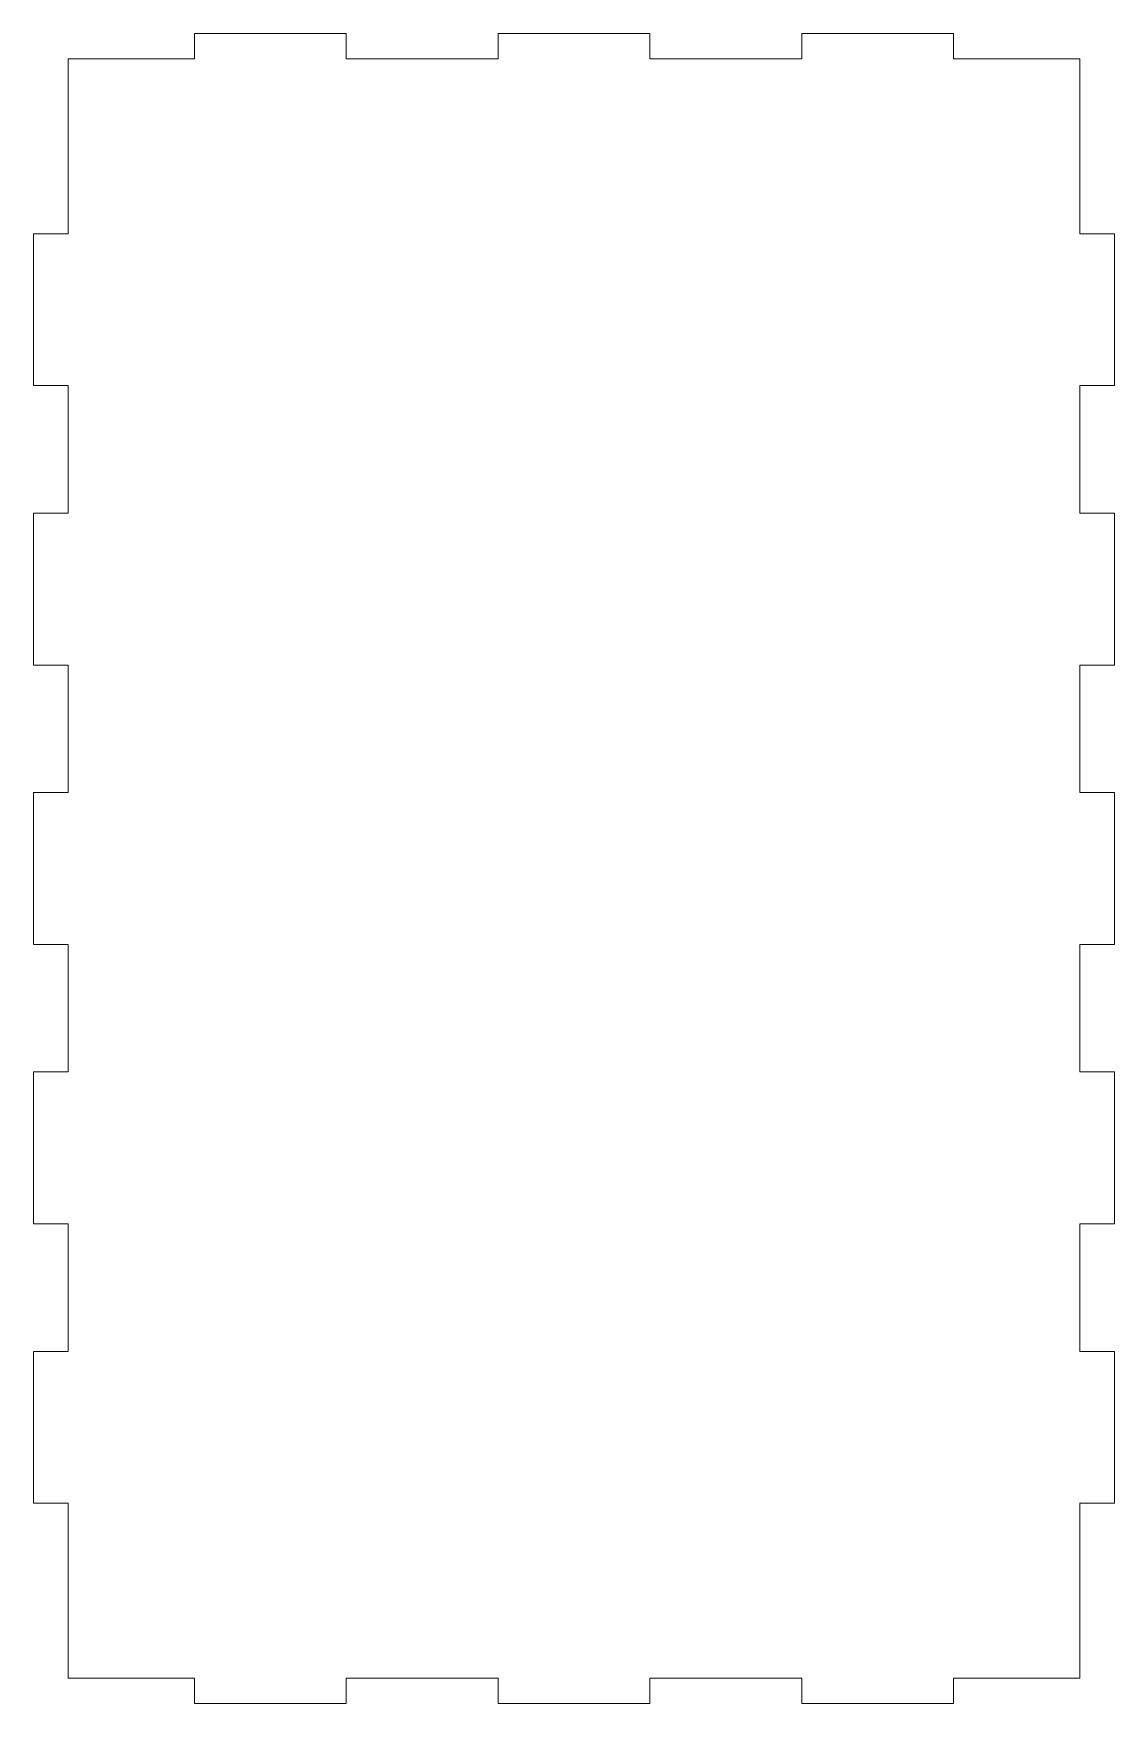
# Model space of a CAD drawing. Header units: inches. Extents: x -2.67 to 2.67, y -4.12 to 4.12.
import ezdxf

# ---------------------------------------------------------------- set-up
doc = ezdxf.new("R2010")
doc.units = ezdxf.units.IN
doc.header["$MEASUREMENT"] = 0

msp = doc.modelspace()

# ---------------------------------------------------------------- linework, layer by layer
at = {"color": 7, "linetype": 'Continuous', "lineweight": 15}
for p, q in [((-1.875, 4.125), (-1.875, 4)), ((-1.125, 4.125), (-1.875, 4.125)), ((-1.125, 4), (-1.125, 4.125)), ((-0.375, 4.125), (-0.375, 4)), ((0.375, 4.125), (-0.375, 4.125)), ((0.375, 4), (0.375, 4.125)), ((1.125, 4.125), (1.125, 4)), ((1.875, 4.125), (1.125, 4.125)), ((1.875, 4), (1.875, 4.125)), ((-1.875, 4), (-2.5, 4)), ((-2.5, 4), (-2.5, 3.135)), ((-0.375, 4), (-1.125, 4)), ((1.125, 4), (0.375, 4)), ((2.5, 4), (1.875, 4)), ((2.5, 3.135), (2.5, 4)), ((-2.671, 3.135), (-2.671, 2.385)), ((-2.5, 3.135), (-2.671, 3.135)), ((2.671, 3.135), (2.5, 3.135)), ((2.671, 2.385), (2.671, 3.135)), ((-2.671, 2.385), (-2.5, 2.385)), ((-2.5, 2.385), (-2.5, 1.755)), ((2.5, 2.385), (2.671, 2.385)), ((2.5, 1.755), (2.5, 2.385)), ((-2.671, 1.755), (-2.671, 1.005)), ((-2.5, 1.755), (-2.671, 1.755)), ((2.671, 1.755), (2.5, 1.755)), ((2.671, 1.005), (2.671, 1.755)), ((-2.671, 1.005), (-2.5, 1.005)), ((-2.5, 1.005), (-2.5, 0.375)), ((2.5, 1.005), (2.671, 1.005)), ((2.5, 0.375), (2.5, 1.005)), ((-2.671, 0.375), (-2.671, -0.375)), ((-2.5, 0.375), (-2.671, 0.375)), ((2.671, 0.375), (2.5, 0.375)), ((2.671, -0.375), (2.671, 0.375)), ((-2.671, -0.375), (-2.5, -0.375)), ((-2.5, -0.375), (-2.5, -1.005)), ((2.5, -0.375), (2.671, -0.375)), ((2.5, -1.005), (2.5, -0.375)), ((-2.671, -1.005), (-2.671, -1.755)), ((-2.5, -1.005), (-2.671, -1.005)), ((2.671, -1.005), (2.5, -1.005)), ((2.671, -1.755), (2.671, -1.005)), ((-2.671, -1.755), (-2.5, -1.755)), ((-2.5, -1.755), (-2.5, -2.385)), ((2.5, -1.755), (2.671, -1.755)), ((2.5, -2.385), (2.5, -1.755)), ((-2.671, -2.385), (-2.671, -3.135)), ((-2.5, -2.385), (-2.671, -2.385)), ((2.671, -2.385), (2.5, -2.385)), ((2.671, -3.135), (2.671, -2.385)), ((-2.671, -3.135), (-2.5, -3.135)), ((-2.5, -3.135), (-2.5, -4)), ((2.5, -3.135), (2.671, -3.135)), ((2.5, -4), (2.5, -3.135)), ((-2.5, -4), (-1.875, -4)), ((-1.875, -4), (-1.875, -4.125)), ((-1.125, -4.125), (-1.125, -4)), ((-1.125, -4), (-0.375, -4)), ((-0.375, -4), (-0.375, -4.125)), ((0.375, -4.125), (0.375, -4)), ((0.375, -4), (1.125, -4)), ((1.125, -4), (1.125, -4.125)), ((1.875, -4.125), (1.875, -4)), ((1.875, -4), (2.5, -4)), ((-1.875, -4.125), (-1.125, -4.125)), ((-0.375, -4.125), (0.375, -4.125)), ((1.125, -4.125), (1.875, -4.125))]:
    msp.add_line(p, q, dxfattribs=at)

doc.saveas('drawing.dxf')
